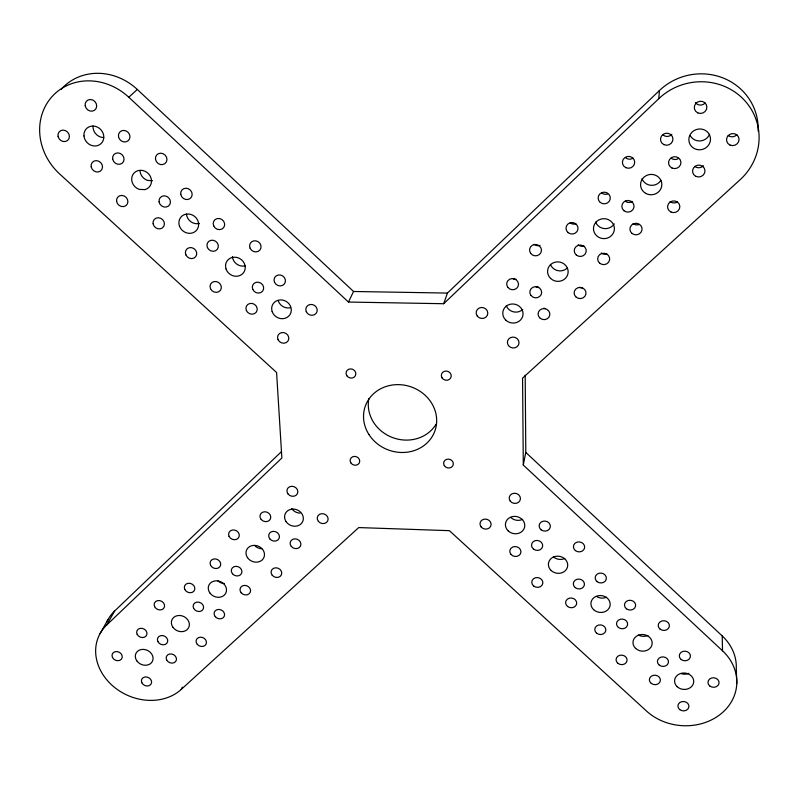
<?xml version="1.0" encoding="UTF-8"?>
<svg xmlns="http://www.w3.org/2000/svg" width="799" height="799" viewBox="0 0 799 799"><rect width="100%" height="100%" fill="white"/><g stroke="black" fill="none" stroke-linecap="round" stroke-linejoin="round"><path stroke-width="1.2" d="M525.193 375.22L525.792 452.414L722.206 635.914L722.526 650.795A52.524 44.934 5 0 1 720.528 714.186A52.524 44.934 5 0 1 646.521 711.06L449.398 530.666L358.711 527.57L181.253 689.417A50.027 41.928 25.1 0 1 112.989 686.101A50.027 41.928 25.1 0 1 106.756 624.948L281.867 458.007L276.584 372.504L59.685 173.992A57.198 51.615 45.9 0 1 52.025 96.629A57.198 51.615 45.9 0 1 128.799 97.248L348.454 302.052L443.705 303.72L658.795 98.667L659.415 90.547A58.437 56.03 -16.2 0 1 723.704 78.232A58.437 56.03 -16.2 0 1 758.131 130.996M722.526 650.795L523.295 465.048L525.792 452.414M443.705 303.72L447.43 293.073L659.415 90.547M181.253 689.417L182.302 687.17M348.454 302.052L353.548 291.485L447.43 293.073M100.015 633.707L107.915 619.724M106.756 624.948L114.597 611.045L281.368 451.715M128.799 97.248L137.288 89.458L353.548 291.485M152.519 180.734L147.475 180.394A10.187 9.268 42.8 0 1 140.025 171.156L139.985 170.577M736.788 683.564L736.279 668.324A51.805 44.484 4.8 0 0 722.206 635.914M523.295 465.048L522.566 378.127L740.114 179.725A59.326 56.819 -15.2 0 0 742.91 98.677A59.326 56.819 -15.2 0 0 658.795 98.667M61.233 89.298A56.359 50.986 46.3 0 1 137.288 89.458M106.826 621.872A49.368 41.548 25.2 0 1 114.597 611.045M705.217 102.961A6.222 5.992 -20.3 0 1 695.41 102.542M736.888 134.701A6.212 5.923 -18.6 0 1 728.159 135.421M671.829 134.362A6.142 5.913 -13 0 1 663.19 135.071M703.36 165.703A6.132 5.853 -12.7 0 1 694.731 166.382M678.511 158.472A6.112 5.863 -11.2 0 1 671.1 158.132M633.048 158.162A6.072 5.853 -5.6 0 1 625.687 157.822M677.452 201.927A6.052 5.763 -7.3 0 1 670.111 201.568M632.409 201.468A6.012 5.753 -2.3 0 1 625.108 201.118M607.659 193.997A6.002 5.763 0.4 0 1 601.767 192.968M638.93 224.569A5.992 5.703 -1.9 0 1 633.048 223.53M575.949 223.83A5.943 5.673 5.9 0 1 570.116 222.801M607.08 254.022A5.923 5.613 2.9 0 1 601.257 252.983M584.029 245.972A5.913 5.623 5.3 0 1 578.216 244.933M539.994 245.383A5.883 5.603 10.7 0 1 534.201 244.354M582.331 287.87A5.863 5.523 6.1 0 1 579.355 287.34M538.696 287.161A5.833 5.503 10.6 0 1 535.73 286.631M515.934 279.211A5.833 5.503 13 0 1 512.958 278.671M545.278 308.604A5.813 5.453 9.8 0 1 543.839 308.154M103.71 137.578A10.307 9.318 46.3 0 1 93.014 125.992M199.41 223.46A10.067 9.218 38.9 0 1 186.477 214.102M245.223 265.837A9.968 9.149 34.6 0 1 232.419 256.569M290.516 307.725A9.888 9.079 30.2 0 1 278.302 300.973M261.832 548.753A9.318 8.13 23.5 0 1 255.231 546.097M224.489 583.57A9.218 7.94 24.2 0 1 217.957 580.943M688.868 673.317A9.468 8.13 4.8 0 1 681.677 673.807M647.949 635.455A9.498 8.24 6.1 0 1 638.481 635.065M606.591 597.183A9.528 8.35 7.7 0 1 597.103 596.813M564.773 558.491A9.558 8.459 9.5 0 1 553.288 556.743M522.506 519.39A9.588 8.569 11.7 0 1 510.98 517.642M709.572 134.272A10.687 10.247 -16.1 0 1 690.316 135.79M660.893 180.424A10.487 10.047 -6.6 0 1 642.026 178.676M614.241 223.86A10.317 9.838 1.8 0 1 595.654 222.092M567.12 268.204A10.167 9.628 8.2 0 1 550.421 264.439M522.756 309.503A10.027 9.408 12.7 0 1 506.276 305.767M300.034 513.158A9.428 8.32 22.7 0 1 291.785 508.663M436.004 424.329A36.414 33.159 19.5 0 1 392.239 437.443A36.414 33.159 19.5 0 1 368.898 398.471M144.969 189.613L139.296 189.393A10.337 9.388 42.4 0 1 131.715 180.025L131.685 179.445A10.337 9.388 42.4 0 1 140.254 170.277A10.337 9.388 42.4 0 1 151.221 178.666A10.337 9.388 42.4 0 1 144.969 189.613M346.816 375.68A4.954 4.524 23.6 0 0 355.285 375.88A4.954 4.524 23.6 0 0 350.741 368.888A4.954 4.524 23.6 0 0 346.816 375.68M444.314 465.657A4.894 4.414 15.9 0 0 452.733 465.907A4.894 4.414 15.9 0 0 448.369 459.105A4.894 4.414 15.9 0 0 444.314 465.657M58.067 136.349A6.042 5.423 46.3 0 0 67.446 140.584A6.042 5.423 46.3 0 0 65.548 130.656A6.042 5.423 46.3 0 0 58.067 136.349M85.223 105.858A6.102 5.513 47.7 0 0 94.681 110.142A6.102 5.513 47.7 0 0 92.814 100.055A6.102 5.513 47.7 0 0 85.223 105.858M91.176 166.791A5.992 5.403 44.1 0 0 100.514 171.016A5.992 5.403 44.1 0 0 98.686 161.178A5.992 5.403 44.1 0 0 91.176 166.791M118.502 136.689A6.042 5.493 45.4 0 0 127.92 140.944A6.042 5.493 45.4 0 0 126.132 130.966A6.042 5.493 45.4 0 0 118.502 136.689M116.624 201.478A5.943 5.363 41.7 0 0 125.902 205.663A5.943 5.363 41.7 0 0 124.135 195.955A5.943 5.363 41.7 0 0 116.624 201.478M112.679 159.091A6.012 5.443 44.2 0 0 122.047 163.326A6.012 5.443 44.2 0 0 120.25 153.448A6.012 5.443 44.2 0 0 112.679 159.091M159.081 201.917A5.943 5.413 40.6 0 0 168.389 206.122A5.943 5.413 40.6 0 0 166.691 196.384A5.943 5.413 40.6 0 0 159.081 201.917M153.108 223.75A5.903 5.353 39.5 0 0 162.367 227.925A5.903 5.353 39.5 0 0 160.669 218.277A5.903 5.353 39.5 0 0 153.108 223.75M180.754 194.357A5.953 5.453 40.4 0 0 190.082 198.571A5.953 5.453 40.4 0 0 188.434 188.784A5.953 5.453 40.4 0 0 180.754 194.357M185.897 254.911A5.863 5.333 36.8 0 0 195.685 256.689A5.863 5.333 36.8 0 0 191.61 247.65A5.863 5.333 36.8 0 0 185.897 254.911M207.45 247.59A5.873 5.373 36.4 0 0 217.278 249.368A5.873 5.373 36.4 0 0 213.223 240.289A5.873 5.373 36.4 0 0 207.45 247.59M213.703 225.907A5.913 5.423 37.5 0 0 223.59 227.685A5.913 5.423 37.5 0 0 219.515 218.527A5.913 5.423 37.5 0 0 213.703 225.907M210.527 288.709A5.813 5.283 34.1 0 0 220.274 290.486A5.813 5.283 34.1 0 0 216.259 281.558A5.813 5.283 34.1 0 0 210.527 288.709M250.067 248.169A5.883 5.423 34.6 0 0 259.945 249.967A5.883 5.423 34.6 0 0 255.95 240.849A5.883 5.423 34.6 0 0 250.067 248.169M252.784 289.418A5.823 5.333 32.2 0 0 262.571 291.206A5.823 5.333 32.2 0 0 258.616 282.247A5.823 5.333 32.2 0 0 252.784 289.418M246.402 310.541A5.793 5.283 31.5 0 0 256.139 312.329A5.793 5.283 31.5 0 0 252.194 303.45A5.793 5.283 31.5 0 0 246.402 310.541M274.506 282.227A5.843 5.373 31.6 0 0 284.334 284.015A5.843 5.373 31.6 0 0 280.399 275.016A5.843 5.373 31.6 0 0 274.506 282.227M278.012 339.605A5.763 5.243 28.7 0 0 287.72 341.393A5.763 5.243 28.7 0 0 283.845 332.604A5.763 5.243 28.7 0 0 278.012 339.605M306.267 311.64A5.803 5.333 28.4 0 0 316.074 313.438A5.803 5.333 28.4 0 0 312.209 304.519A5.803 5.333 28.4 0 0 306.267 311.64M510.231 501.113A5.653 5.074 11.9 0 0 519.949 500.633A5.653 5.074 11.9 0 0 514.256 493.243A5.653 5.074 11.9 0 0 510.231 501.113M481.048 526.831A5.603 4.994 13.4 0 0 490.646 526.381A5.603 4.994 13.4 0 0 484.973 519.08A5.603 4.994 13.4 0 0 481.048 526.831M541.163 529.827A5.643 5.024 10.2 0 0 550.291 527.13A5.643 5.024 10.2 0 0 542.801 521.278A5.643 5.024 10.2 0 0 541.163 529.827M510.841 554.226A5.593 4.944 11.8 0 0 520.439 553.797A5.593 4.944 11.8 0 0 514.816 546.556A5.593 4.944 11.8 0 0 510.841 554.226M533.542 549.133A5.613 4.974 10.7 0 0 542.621 546.466A5.613 4.974 10.7 0 0 535.16 540.663A5.613 4.974 10.7 0 0 533.542 549.133M575.41 550.601A5.643 4.994 8.5 0 0 584.578 547.934A5.643 4.994 8.5 0 0 577.118 542.112A5.643 4.994 8.5 0 0 575.41 550.601M533.772 586.086A5.563 4.894 10.7 0 0 542.771 583.5A5.563 4.894 10.7 0 0 535.37 577.767A5.563 4.894 10.7 0 0 533.772 586.086M597.153 581.682A5.613 4.934 7.7 0 0 606.291 579.075A5.613 4.934 7.7 0 0 598.89 573.302A5.613 4.934 7.7 0 0 597.153 581.682M575.29 587.655A5.593 4.914 8.7 0 0 584.379 585.068A5.593 4.914 8.7 0 0 576.988 579.315A5.593 4.914 8.7 0 0 575.29 587.655M567.59 606.471A5.563 4.864 9.1 0 0 576.618 603.914A5.563 4.864 9.1 0 0 569.258 598.211A5.563 4.864 9.1 0 0 567.59 606.471M626.416 608.778A5.603 4.894 6.5 0 0 635.555 606.221A5.603 4.894 6.5 0 0 628.204 600.488A5.603 4.894 6.5 0 0 626.416 608.778M596.723 633.267A5.553 4.824 8 0 0 605.762 630.751A5.553 4.824 8 0 0 598.451 625.088A5.553 4.824 8 0 0 596.723 633.267M618.456 627.485A5.573 4.844 7 0 0 627.555 624.958A5.573 4.844 7 0 0 620.224 619.275A5.573 4.844 7 0 0 618.456 627.485M660.124 629.173A5.603 4.864 5.2 0 0 669.302 626.646A5.603 4.864 5.2 0 0 661.991 620.943A5.603 4.864 5.2 0 0 660.124 629.173M617.987 663.39A5.533 4.764 7.3 0 0 626.995 660.933A5.533 4.764 7.3 0 0 619.734 655.32A5.533 4.764 7.3 0 0 617.987 663.39M681.187 659.505A5.583 4.804 4.7 0 0 690.336 657.028A5.583 4.804 4.7 0 0 683.075 651.375A5.583 4.804 4.7 0 0 681.187 659.505M659.305 665.177A5.563 4.784 5.6 0 0 668.403 662.711A5.563 4.784 5.6 0 0 661.153 657.088A5.563 4.784 5.6 0 0 659.305 665.177M651.275 683.415A5.533 4.734 6.1 0 0 660.314 680.988A5.533 4.734 6.1 0 0 653.093 675.395A5.533 4.734 6.1 0 0 651.275 683.415M709.812 686.021A5.573 4.764 3.9 0 0 718.97 683.584A5.573 4.764 3.9 0 0 711.759 677.971A5.573 4.764 3.9 0 0 709.812 686.021M679.789 709.632A5.523 4.694 5.2 0 0 688.838 707.245A5.523 4.694 5.2 0 0 681.657 701.692A5.523 4.694 5.2 0 0 679.789 709.632M697.787 112.879A6.322 6.082 -19.2 0 0 706.875 106.826A6.322 6.082 -19.2 0 0 697.108 102.342A6.322 6.082 -19.2 0 0 697.787 112.879M729.956 145.048A6.312 6.012 -17.7 0 0 739.065 139.086A6.312 6.012 -17.7 0 0 729.357 134.632A6.312 6.012 -17.7 0 0 729.956 145.048M663.969 144.659A6.232 6.002 -11.9 0 0 672.918 138.716A6.232 6.002 -11.9 0 0 663.23 134.282A6.232 6.002 -11.9 0 0 663.969 144.659M695.999 176.409A6.222 5.933 -11.9 0 0 704.968 170.557A6.222 5.933 -11.9 0 0 695.33 166.152A6.222 5.933 -11.9 0 0 695.999 176.409M671.999 168.03A6.212 5.943 -10.3 0 0 680.928 162.167A6.212 5.943 -10.3 0 0 671.29 157.753A6.212 5.943 -10.3 0 0 671.999 168.03M625.887 167.68A6.162 5.933 -4.6 0 0 634.696 161.827A6.162 5.933 -4.6 0 0 625.078 157.433A6.162 5.933 -4.6 0 0 625.887 167.68M670.99 212.045A6.142 5.843 -6.6 0 0 679.829 206.302A6.142 5.843 -6.6 0 0 670.281 201.947A6.142 5.843 -6.6 0 0 670.99 212.045M623.959 210.716A6.102 5.833 -1.6 0 0 633.937 207.35A6.102 5.833 -1.6 0 0 625.917 200.789A6.102 5.833 -1.6 0 0 623.959 210.716M600.269 202.447A6.092 5.843 1.1 0 0 610.206 199.061A6.092 5.843 1.1 0 0 602.166 192.499A6.092 5.843 1.1 0 0 600.269 202.447M632.029 233.438A6.082 5.773 -1.3 0 0 641.977 230.112A6.082 5.773 -1.3 0 0 633.997 223.6A6.082 5.773 -1.3 0 0 632.029 233.438M568.139 232.649A6.032 5.753 6.3 0 0 577.947 229.343A6.032 5.753 6.3 0 0 569.957 222.861A6.032 5.753 6.3 0 0 568.139 232.649M599.769 263.251A6.012 5.693 3.3 0 0 609.577 260.005A6.012 5.693 3.3 0 0 601.637 253.563A6.012 5.693 3.3 0 0 599.769 263.251M576.369 255.081A6.002 5.693 5.7 0 0 586.146 251.815A6.002 5.693 5.7 0 0 578.196 245.373A6.002 5.693 5.7 0 0 576.369 255.081M530.646 253.353A5.973 5.673 11 0 0 540.933 252.614A5.973 5.673 11 0 0 534.95 244.484A5.973 5.673 11 0 0 530.646 253.353M576.239 297.218A5.953 5.593 6.5 0 0 585.927 294.052A5.953 5.593 6.5 0 0 578.047 287.7A5.953 5.593 6.5 0 0 576.239 297.218M530.916 295.38A5.923 5.573 10.8 0 0 541.113 294.691A5.923 5.573 10.8 0 0 535.18 286.681A5.923 5.573 10.8 0 0 530.916 295.38M507.804 287.3A5.923 5.573 13.2 0 0 517.982 286.601A5.923 5.573 13.2 0 0 512.019 278.591A5.923 5.573 13.2 0 0 507.804 287.3M540.214 318.282A5.903 5.523 10 0 0 549.782 315.156A5.903 5.523 10 0 0 541.932 308.873A5.903 5.523 10 0 0 540.214 318.282M477.253 316.054A5.863 5.483 15.7 0 0 487.31 315.385A5.863 5.483 15.7 0 0 481.358 307.475A5.863 5.483 15.7 0 0 477.253 316.054M508.474 345.587A5.843 5.433 12.7 0 0 518.511 344.948A5.843 5.433 12.7 0 0 512.628 337.098A5.843 5.433 12.7 0 0 508.474 345.587M112.509 657.497A5.283 4.414 25.9 0 0 121.358 659.245A5.283 4.414 25.9 0 0 117.553 651.654A5.283 4.414 25.9 0 0 112.509 657.497M141.872 682.805A5.253 4.385 24.6 0 0 150.701 684.553A5.253 4.385 24.6 0 0 146.956 677.033A5.253 4.385 24.6 0 0 141.872 682.805M166.641 659.894A5.293 4.454 24.3 0 0 175.54 661.652A5.293 4.454 24.3 0 0 171.805 654.031A5.293 4.454 24.3 0 0 166.641 659.894M137.138 634.306A5.323 4.484 25.7 0 0 146.067 636.054A5.323 4.484 25.7 0 0 142.262 628.374A5.323 4.484 25.7 0 0 137.138 634.306M157.872 641.557A5.313 4.484 24.9 0 0 166.811 643.315A5.313 4.484 24.9 0 0 163.046 635.644A5.313 4.484 24.9 0 0 157.872 641.557M197.243 644.324A5.323 4.514 23.7 0 0 206.142 643.994A5.323 4.514 23.7 0 0 200.419 637.183A5.323 4.514 23.7 0 0 197.243 644.324M154.626 606.661A5.363 4.554 25.7 0 0 163.635 608.419A5.363 4.554 25.7 0 0 159.83 600.628A5.363 4.554 25.7 0 0 154.626 606.661M193.588 608.229A5.373 4.584 24.4 0 0 202.626 609.997A5.373 4.584 24.4 0 0 198.871 602.186A5.373 4.584 24.4 0 0 193.588 608.229M215.271 616.688A5.373 4.584 23.6 0 0 224.249 616.329A5.373 4.584 23.6 0 0 218.507 609.427A5.373 4.584 23.6 0 0 215.271 616.688M184.799 589.442A5.393 4.614 25.1 0 0 193.867 591.2A5.393 4.614 25.1 0 0 190.082 583.34A5.393 4.614 25.1 0 0 184.799 589.442M210.546 565.193A5.433 4.694 24.7 0 0 219.705 566.96A5.433 4.694 24.7 0 0 215.93 558.99A5.433 4.694 24.7 0 0 210.546 565.193M232.479 573.752A5.433 4.694 23.8 0 0 241.588 573.342A5.433 4.694 23.8 0 0 235.795 566.321A5.433 4.694 23.8 0 0 232.479 573.752M241.158 592.748A5.413 4.664 23.1 0 0 250.237 592.359A5.413 4.664 23.1 0 0 244.474 585.387A5.413 4.664 23.1 0 0 241.158 592.748M272.229 575.25A5.443 4.724 22.3 0 0 281.388 574.851A5.443 4.724 22.3 0 0 275.625 567.809A5.443 4.724 22.3 0 0 272.229 575.25M229.043 536.339A5.483 4.774 24.7 0 0 238.282 538.117A5.483 4.774 24.7 0 0 234.507 530.037A5.483 4.774 24.7 0 0 229.043 536.339M269.842 538.906A5.493 4.804 23.1 0 0 279.071 538.466A5.493 4.804 23.1 0 0 273.258 531.325A5.493 4.804 23.1 0 0 269.842 538.906M291.285 546.406A5.493 4.804 22.1 0 0 300.534 545.977A5.493 4.804 22.1 0 0 294.751 538.836A5.493 4.804 22.1 0 0 291.285 546.406M261.133 519.41A5.513 4.834 23.9 0 0 270.402 518.96A5.513 4.834 23.9 0 0 264.559 511.769A5.513 4.834 23.9 0 0 261.133 519.41M442.047 377.867A4.994 4.584 17.4 0 0 450.626 378.077A4.994 4.584 17.4 0 0 446.172 371.036A4.994 4.584 17.4 0 0 442.047 377.867M350.881 462.911A4.864 4.355 21.1 0 0 359.19 463.16A4.864 4.355 21.1 0 0 354.736 456.399A4.864 4.355 21.1 0 0 350.881 462.911M288.099 494.052A5.553 4.914 23.4 0 0 297.458 493.572A5.553 4.914 23.4 0 0 291.595 486.291A5.553 4.914 23.4 0 0 288.099 494.052M318.382 521.347A5.533 4.884 21.4 0 0 327.73 520.888A5.533 4.884 21.4 0 0 321.927 513.667A5.533 4.884 21.4 0 0 318.382 521.347M83.965 135.95A10.457 9.438 45.9 0 0 99.635 144.699A10.457 9.438 45.9 0 0 97.997 127.411A10.457 9.438 45.9 0 0 83.965 135.95M155.505 159.4A6.012 5.493 43.3 0 0 164.884 163.655A6.012 5.493 43.3 0 0 163.176 153.738A6.012 5.493 43.3 0 0 155.505 159.4M272.149 311.55A10.027 9.179 30 0 0 288.809 316.094A10.027 9.179 30 0 0 283.495 300.274A10.027 9.179 30 0 0 272.149 311.55M179.435 226.037A10.217 9.328 38.6 0 0 196.254 230.611A10.217 9.328 38.6 0 0 190.601 214.342A10.217 9.328 38.6 0 0 179.435 226.037M226.057 269.033A10.117 9.258 34.4 0 0 242.796 273.598A10.117 9.258 34.4 0 0 237.313 257.558A10.117 9.258 34.4 0 0 226.057 269.033M696.568 149.433A10.846 10.387 -15.1 0 0 710.201 136.769A10.846 10.387 -15.1 0 0 692.254 131.965A10.846 10.387 -15.1 0 0 696.568 149.433M645.692 193.358A10.647 10.187 -5.8 0 0 661.832 184.709A10.647 10.187 -5.8 0 0 646.061 175.71A10.647 10.187 -5.8 0 0 645.692 193.358M596.454 235.595A10.467 9.968 2.4 0 0 614.022 231.38A10.467 9.968 2.4 0 0 601.337 218.986A10.467 9.968 2.4 0 0 596.454 235.595M550.561 278.392A10.317 9.748 8.5 0 0 567.809 274.317A10.317 9.748 8.5 0 0 555.205 262.152A10.317 9.748 8.5 0 0 550.561 278.392M505.787 320.129A10.177 9.518 12.9 0 0 522.726 316.194A10.177 9.518 12.9 0 0 510.211 304.249A10.177 9.518 12.9 0 0 505.787 320.129M247.51 557.672A9.448 8.21 23.5 0 0 263.53 558.281A9.448 8.21 23.5 0 0 254.671 545.357A9.448 8.21 23.5 0 0 247.51 557.672M286.092 521.667A9.558 8.399 22.7 0 0 302.332 522.236A9.558 8.399 22.7 0 0 293.473 509.083A9.558 8.399 22.7 0 0 286.092 521.667M209.807 592.868A9.348 8.02 24.1 0 0 225.598 593.517A9.348 8.02 24.1 0 0 216.759 580.813A9.348 8.02 24.1 0 0 209.807 592.868M172.934 627.285A9.248 7.84 24.7 0 0 188.504 627.954A9.248 7.84 24.7 0 0 179.685 615.48A9.248 7.84 24.7 0 0 172.934 627.285M136.879 660.933A9.149 7.67 25.1 0 0 152.239 661.642A9.149 7.67 25.1 0 0 143.43 649.377A9.149 7.67 25.1 0 0 136.879 660.933M677.182 686.711A9.608 8.22 5 0 0 693.342 683.774A9.608 8.22 5 0 0 681.907 673.167A9.608 8.22 5 0 0 677.182 686.711M635.654 648.418A9.628 8.33 6.3 0 0 651.814 645.382A9.628 8.33 6.3 0 0 640.259 634.666A9.628 8.33 6.3 0 0 635.654 648.418M593.667 609.707A9.658 8.439 7.8 0 0 609.837 606.571A9.658 8.439 7.8 0 0 598.141 595.734A9.658 8.439 7.8 0 0 593.667 609.707M551.21 570.566A9.688 8.549 9.6 0 0 567.39 567.33A9.688 8.549 9.6 0 0 555.575 556.374A9.688 8.549 9.6 0 0 551.21 570.566M508.294 530.985A9.728 8.659 11.8 0 0 524.464 527.66A9.728 8.659 11.8 0 0 512.519 516.583A9.728 8.659 11.8 0 0 508.294 530.985M368.888 434.456A36.934 33.528 19.5 0 0 432.219 436.564A36.934 33.528 19.5 0 0 399.18 384.649A36.934 33.528 19.5 0 0 368.888 434.456"/></g></svg>
